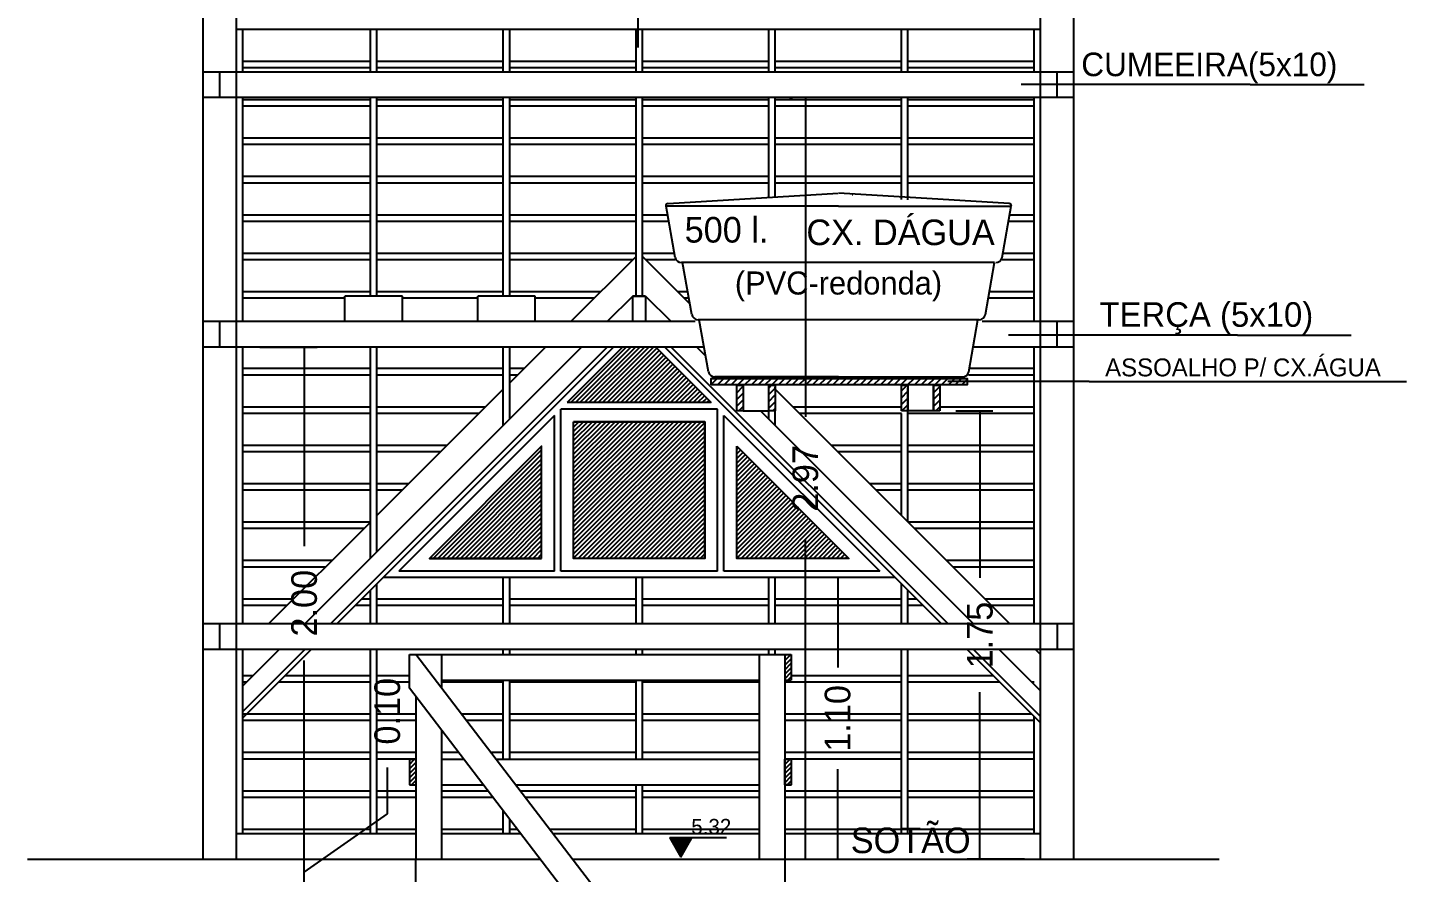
# Model space of a CAD drawing. Extents: x -74 to 202, y -59 to 73.
# Drawn here: x 3.16 to 8.54, y -2.6 to 0.7 of the extents above; entities that cross this region are included whole.
import ezdxf
from ezdxf.enums import TextEntityAlignment as Align

# ---------------------------------------------------------------- set-up
doc = ezdxf.new("R2010")
doc.units = 0
doc.layers.get('0').update_dxf_attribs({"linetype": 'CONTINUOUS'})
doc.layers.get('DEFPOINTS').update_dxf_attribs({"linetype": 'CONTINUOUS'})
for name, color, linetype in [('CONCRETO', 5, 'CONTINUOUS'), ('DIM', 244, 'CONTINUOUS'), ('EQUIPAMENTOS', 1, 'CONTINUOUS'), ('PAREDE', 7, 'CONTINUOUS'), ('PAREDECORTE', 3, 'CONTINUOUS'), ('TEXTO', 1, 'CONTINUOUS'), ('TEXTO2', 244, 'CONTINUOUS'), ('VIDROIN', 141, 'CONTINUOUS'), ('VISTAL', 30, 'CONTINUOUS'), ('VISTAP', 244, 'CONTINUOUS')]:
    doc.layers.add(name, color=color, linetype=linetype)
doc.dimstyles.get("Standard").update_dxf_attribs({"dimscale": 0, "dimtxt": 0.1, "dimasz": 0.12, "dimexe": 0.05, "dimexo": 0.0625, "dimgap": 0.09, "dimtad": 0, "dimzin": 0, "dimtxsty": 'STANDARD', "dimblk1": 'NONE', "dimblk2": 'NONE', "dimsah": 1, "dimcen": 0.09, "dimclrd": 244, "dimclre": 244, "dimclrt": 244, "dimazin": 3, "dimtfac": 1, "dimtdec": 4, "dimtofl": 0, "dimtmove": 0, "dimatfit": 3, "dimtolj": 1, "dimtzin": 0})

# ---------------------------------------------------------------- blocks, each defined once
blk = doc.blocks.new('*X25')
at = {"color": 0, "linetype": 'CONTINUOUS'}
for p, q in [((29.0929, 10.1602), (29.1172, 10.1844)), ((29.0929, 10.1778), (29.0995, 10.1844)), ((29.093, 10.1425), (29.1179, 10.1675)), ((29.093, 10.1248), (29.118, 10.1498)), ((29.093, 10.1072), (29.118, 10.1322)), ((29.093, 10.0895), (29.118, 10.1145)), ((29.1056, 10.0844), (29.118, 10.0968)), ((29.0934, 9.7717), (29.0969, 9.7752)), ((29.0934, 9.7541), (29.1146, 9.7752)), ((29.0935, 9.7364), (29.1184, 9.7614)), ((29.0935, 9.7188), (29.1184, 9.7437)), ((29.0935, 9.7011), (29.1185, 9.7261)), ((29.0935, 9.6834), (29.1185, 9.7084)), ((29.103, 9.6752), (29.1185, 9.6908))]:
    blk.add_line(p, q, dxfattribs=at)
blk = doc.blocks.new('*X31')
at = {"color": 0, "linetype": 'CONTINUOUS'}
for p, q in [((27.627, 9.7549), (27.6474, 9.7752)), ((27.627, 9.7726), (27.6297, 9.7752)), ((27.627, 9.7372), (27.652, 9.7622)), ((27.627, 9.7195), (27.652, 9.7445)), ((27.627, 9.7018), (27.652, 9.7268)), ((27.627, 9.6842), (27.652, 9.7092)), ((27.6357, 9.6752), (27.652, 9.6915))]:
    blk.add_line(p, q, dxfattribs=at)
blk = doc.blocks.new('*D134')
at = {"color": 244, "linetype": 'BYBLOCK'}
for p, q in [((4.5641, -2.3706), (4.5641, -2.1906)), ((4.2396, -2.5484), (4.2396, -2.3084)), ((4.2396, -2.5984), (4.5641, -2.3706)), ((4.0375, -2.5484), (4.2896, -2.5484)), ((4.2396, -2.6484), (4.2396, -2.5484)), ((4.2396, -2.6484), (4.2396, -2.6484))]:
    blk.add_line(p, q, dxfattribs=at)
at = {"layer": 'DEFPOINTS', "color": 0, "linetype": 'BYBLOCK'}
for p in [(3.975, -2.5484), (4.2396, -2.5484), (3.975, -2.6484)]:
    blk.add_point(p, dxfattribs=at)
at = {"color": 244, "linetype": 'BYBLOCK', "insert": (4.5641, -2.1006), "char_height": 0.1, "attachment_point": 4, "rotation": 90}
blk.add_mtext('\\A1;0.10', dxfattribs=at)
blk = doc.blocks.new('_NONE')
blk = doc.blocks.new('*X48')
at = {"color": 0, "linetype": 'CONTINUOUS'}
for p, q in [((27.9441, 11.168), (28.1605, 11.3844)), ((27.9618, 11.168), (28.1782, 11.3844)), ((27.9795, 11.168), (28.1959, 11.3844)), ((27.9972, 11.168), (28.2136, 11.3844)), ((28.0148, 11.168), (28.2312, 11.3844)), ((28.0325, 11.168), (28.2489, 11.3844)), ((28.0502, 11.168), (28.2666, 11.3844)), ((28.0679, 11.168), (28.2799, 11.3801)), ((28.0855, 11.168), (28.2888, 11.3712)), ((28.1032, 11.168), (28.2976, 11.3624)), ((28.1209, 11.168), (28.3064, 11.3536)), ((28.1386, 11.168), (28.3153, 11.3447)), ((28.1563, 11.168), (28.3241, 11.3359)), ((28.1739, 11.168), (28.333, 11.327)), ((28.1916, 11.168), (28.3418, 11.3182)), ((28.2093, 11.168), (28.3506, 11.3094)), ((28.227, 11.168), (28.3595, 11.3005)), ((28.2446, 11.168), (28.3683, 11.2917)), ((28.2623, 11.168), (28.3772, 11.2828)), ((28.28, 11.168), (28.386, 11.274)), ((28.2977, 11.168), (28.3948, 11.2652)), ((28.3154, 11.168), (28.4037, 11.2563)), ((28.333, 11.168), (28.4125, 11.2475)), ((28.3507, 11.168), (28.4213, 11.2387)), ((28.3684, 11.168), (28.4302, 11.2298)), ((28.3861, 11.168), (28.439, 11.221)), ((28.4037, 11.168), (28.4479, 11.2121)), ((28.4214, 11.168), (28.4567, 11.2033)), ((28.4391, 11.168), (28.4655, 11.1945)), ((28.4568, 11.168), (28.4744, 11.1856)), ((28.4745, 11.168), (28.4832, 11.1768)), ((27.9549, 10.7191), (28.3287, 11.093)), ((27.9549, 10.7368), (28.3111, 11.093)), ((27.9549, 10.7545), (28.2934, 11.093)), ((27.9549, 10.7722), (28.2757, 11.093)), ((27.9549, 10.7899), (28.258, 11.093)), ((27.9549, 10.8075), (28.2404, 11.093)), ((27.9549, 10.8252), (28.2227, 11.093)), ((27.9549, 10.8429), (28.205, 11.093)), ((27.9549, 10.8606), (28.1873, 11.093)), ((27.9549, 10.8782), (28.1696, 11.093)), ((27.9549, 10.8959), (28.152, 11.093)), ((27.9549, 10.9136), (28.1343, 11.093)), ((27.9549, 10.9313), (28.1166, 11.093)), ((27.9549, 10.949), (28.0989, 11.093)), ((27.9549, 10.9666), (28.0813, 11.093)), ((27.9549, 10.9843), (28.0636, 11.093)), ((27.9549, 11.002), (28.0459, 11.093)), ((27.9549, 11.0197), (28.0282, 11.093)), ((27.9549, 11.0373), (28.0105, 11.093)), ((27.9549, 11.055), (27.9929, 11.093)), ((27.9549, 11.0727), (27.9752, 11.093)), ((27.9549, 11.0904), (27.9575, 11.093)), ((27.9549, 10.7015), (28.3464, 11.093)), ((27.9549, 10.6838), (28.3641, 11.093)), ((27.9549, 10.6661), (28.3818, 11.093)), ((27.9549, 10.6484), (28.3995, 11.093)), ((27.9549, 10.6308), (28.4171, 11.093)), ((27.9549, 10.6131), (28.4348, 11.093)), ((27.9549, 10.5954), (28.4525, 11.093)), ((27.9549, 10.5777), (28.467, 11.0898)), ((27.9549, 10.56), (28.467, 11.0722)), ((27.9722, 10.5597), (28.467, 11.0545)), ((27.9899, 10.5597), (28.467, 11.0368)), ((28.0076, 10.5597), (28.467, 11.0191)), ((28.0253, 10.5597), (28.467, 11.0015)), ((28.592, 10.985), (28.5981, 10.9912)), ((27.4065, 10.5597), (27.8299, 10.9831)), ((27.4242, 10.5597), (27.8299, 10.9654)), ((27.4419, 10.5597), (27.8299, 10.9477)), ((28.0429, 10.5597), (28.467, 10.9838)), ((28.0606, 10.5597), (28.467, 10.9661)), ((28.0783, 10.5597), (28.467, 10.9484)), ((28.592, 10.9674), (28.607, 10.9823)), ((28.592, 10.9497), (28.6158, 10.9735)), ((28.592, 10.932), (28.6246, 10.9647)), ((28.592, 10.9143), (28.6335, 10.9558)), ((28.592, 10.8966), (28.6423, 10.947)), ((28.592, 10.879), (28.6512, 10.9381)), ((27.4596, 10.5597), (27.8299, 10.93)), ((27.4772, 10.5597), (27.8299, 10.9123)), ((27.4949, 10.5597), (27.8299, 10.8947)), ((28.096, 10.5597), (28.467, 10.9307)), ((28.1136, 10.5597), (28.467, 10.9131)), ((28.1313, 10.5597), (28.467, 10.8954)), ((28.149, 10.5597), (28.467, 10.8777)), ((28.592, 10.8613), (28.66, 10.9293)), ((28.592, 10.8436), (28.6688, 10.9205)), ((28.592, 10.8259), (28.6777, 10.9116)), ((28.592, 10.8083), (28.6865, 10.9028)), ((28.592, 10.7906), (28.6954, 10.8939)), ((28.592, 10.7729), (28.7042, 10.8851)), ((27.5126, 10.5597), (27.8299, 10.877)), ((27.5303, 10.5597), (27.8299, 10.8593)), ((27.548, 10.5597), (27.8299, 10.8416)), ((27.5656, 10.5597), (27.8299, 10.824)), ((28.1667, 10.5597), (28.467, 10.86)), ((28.1844, 10.5597), (28.467, 10.8424)), ((28.202, 10.5597), (28.467, 10.8247)), ((28.592, 10.7552), (28.713, 10.8763)), ((28.592, 10.7375), (28.7219, 10.8674)), ((28.592, 10.7199), (28.7307, 10.8586)), ((28.592, 10.7022), (28.7395, 10.8497)), ((28.592, 10.6845), (28.7484, 10.8409)), ((28.592, 10.6668), (28.7572, 10.8321)), ((28.592, 10.6492), (28.7661, 10.8232)), ((27.5833, 10.5597), (27.8299, 10.8063)), ((27.601, 10.5597), (27.8299, 10.7886)), ((27.6187, 10.5597), (27.8299, 10.7709)), ((28.2197, 10.5597), (28.467, 10.807)), ((28.2374, 10.5597), (28.467, 10.7893)), ((28.2551, 10.5597), (28.467, 10.7716)), ((28.592, 10.6315), (28.7749, 10.8144)), ((28.592, 10.6138), (28.7837, 10.8056)), ((28.592, 10.5961), (28.7926, 10.7967)), ((28.592, 10.5784), (28.8014, 10.7879)), ((28.592, 10.5608), (28.8103, 10.779)), ((28.6086, 10.5597), (28.8191, 10.7702)), ((27.6363, 10.5597), (27.8299, 10.7532)), ((27.654, 10.5597), (27.8299, 10.7356)), ((27.6717, 10.5597), (27.8299, 10.7179)), ((28.2727, 10.5597), (28.467, 10.754)), ((28.2904, 10.5597), (28.467, 10.7363)), ((28.3081, 10.5597), (28.467, 10.7186)), ((28.6263, 10.5597), (28.8279, 10.7614)), ((28.644, 10.5597), (28.8368, 10.7525)), ((28.6616, 10.5597), (28.8456, 10.7437)), ((28.6793, 10.5597), (28.8545, 10.7348)), ((28.697, 10.5597), (28.8633, 10.726)), ((28.7147, 10.5597), (28.8721, 10.7172)), ((27.6894, 10.5597), (27.8299, 10.7002)), ((27.7071, 10.5597), (27.8299, 10.6825)), ((27.7247, 10.5597), (27.8299, 10.6649)), ((28.3258, 10.5597), (28.467, 10.7009)), ((28.3434, 10.5597), (28.467, 10.6833)), ((28.3611, 10.5597), (28.467, 10.6656)), ((28.7324, 10.5597), (28.881, 10.7083)), ((28.75, 10.5597), (28.8898, 10.6995)), ((28.7677, 10.5597), (28.8986, 10.6906)), ((28.7854, 10.5597), (28.9075, 10.6818)), ((28.8031, 10.5597), (28.9163, 10.673)), ((28.8207, 10.5597), (28.9252, 10.6641)), ((27.7424, 10.5597), (27.8299, 10.6472)), ((27.7601, 10.5597), (27.8299, 10.6295)), ((27.7778, 10.5597), (27.8299, 10.6118)), ((28.3788, 10.5597), (28.467, 10.6479)), ((28.3965, 10.5597), (28.467, 10.6302)), ((28.4142, 10.5597), (28.467, 10.6125)), ((28.8384, 10.5597), (28.934, 10.6553)), ((28.8561, 10.5597), (28.9428, 10.6465)), ((28.8738, 10.5597), (28.9517, 10.6376)), ((28.8915, 10.5597), (28.9605, 10.6288)), ((28.9091, 10.5597), (28.9694, 10.6199)), ((28.9268, 10.5597), (28.9782, 10.6111)), ((27.7954, 10.5597), (27.8299, 10.5941)), ((27.8131, 10.5597), (27.8299, 10.5765)), ((28.4318, 10.5597), (28.467, 10.5949)), ((28.4495, 10.5597), (28.467, 10.5772)), ((28.9445, 10.5597), (28.987, 10.6023)), ((28.9622, 10.5597), (28.9959, 10.5934)), ((28.9798, 10.5597), (29.0047, 10.5846)), ((28.9975, 10.5597), (29.0136, 10.5757)), ((29.0152, 10.5597), (29.0224, 10.5669))]:
    blk.add_line(p, q, dxfattribs=at)
blk = doc.blocks.new('*D166')
at = {"color": 244, "linetype": 'BYBLOCK'}
for p, q in [((6.4848, -1.4481), (6.2727, -1.4481)), ((6.3227, -1.4481), (6.3227, -1.7999)), ((6.3227, -2.5484), (6.3227, -2.1966)), ((6.1795, -2.5484), (6.3727, -2.5484))]:
    blk.add_line(p, q, dxfattribs=at)
at = {"layer": 'DEFPOINTS', "color": 0, "linetype": 'BYBLOCK'}
for p in [(6.3227, -1.4481), (6.5473, -1.4481), (6.117, -2.5484)]:
    blk.add_point(p, dxfattribs=at)
at = {"color": 244, "linetype": 'BYBLOCK', "insert": (6.3227, -1.9983), "char_height": 0.1, "attachment_point": 5, "rotation": 90}
blk.add_mtext('\\A1;1.10', dxfattribs=at)
blk = doc.blocks.new('*D165')
at = {"color": 244, "linetype": 'BYBLOCK'}
for p, q in [((6.7842, -0.797), (6.9283, -0.797)), ((6.8783, -0.797), (6.8783, -1.4494)), ((6.8783, -2.5484), (6.8783, -1.896)), ((7.0525, -2.5484), (6.8283, -2.5484))]:
    blk.add_line(p, q, dxfattribs=at)
at = {"layer": 'DEFPOINTS', "color": 0, "linetype": 'BYBLOCK'}
for p in [(6.7217, -0.797), (6.8783, -0.797), (7.115, -2.5484)]:
    blk.add_point(p, dxfattribs=at)
at = {"color": 244, "linetype": 'BYBLOCK', "insert": (6.8783, -1.6727), "char_height": 0.1, "attachment_point": 5, "rotation": 90}
blk.add_mtext('\\A1;1.75', dxfattribs=at)
blk = doc.blocks.new('*D164')
at = {"color": 244, "linetype": 'BYBLOCK'}
for p, q in [((6.1343, 0.4266), (6.1468, 0.4266)), ((6.1968, 0.4266), (6.1968, -0.8209)), ((6.1968, -2.5484), (6.1968, -1.3009))]:
    blk.add_line(p, q, dxfattribs=at)
at = {"layer": 'DEFPOINTS', "color": 0, "linetype": 'BYBLOCK'}
for p in [(6.1968, 0.4266), (6.1968, 0.4266), (6.1968, -2.5484)]:
    blk.add_point(p, dxfattribs=at)
at = {"color": 244, "linetype": 'BYBLOCK', "insert": (6.1968, -1.0609), "char_height": 0.1, "attachment_point": 5, "rotation": 90}
blk.add_mtext('\\A1;2.97', dxfattribs=at)
blk = doc.blocks.new('*X112')
at = {"color": 0, "linetype": 'CONTINUOUS'}
for p, q in [((28.4915, 11.2293), (28.515, 11.2528)), ((28.5165, 11.2278), (28.5415, 11.2528)), ((28.543, 11.2278), (28.568, 11.2528)), ((28.5696, 11.2278), (28.5946, 11.2528)), ((28.5917, 11.2234), (28.5942, 11.2258)), ((28.5917, 11.1969), (28.6167, 11.2219)), ((28.5961, 11.2278), (28.6211, 11.2528)), ((28.6226, 11.2278), (28.6476, 11.2528)), ((28.6491, 11.2278), (28.6741, 11.2528)), ((28.6756, 11.2278), (28.7006, 11.2528)), ((28.7021, 11.2278), (28.7271, 11.2528)), ((28.7167, 11.2158), (28.7267, 11.2258)), ((28.7167, 11.1893), (28.7417, 11.2143)), ((28.7287, 11.2278), (28.7537, 11.2528)), ((28.7552, 11.2278), (28.7802, 11.2528)), ((28.7817, 11.2278), (28.8067, 11.2528)), ((28.8082, 11.2278), (28.8332, 11.2528)), ((28.8347, 11.2278), (28.8597, 11.2528)), ((28.8612, 11.2278), (28.8862, 11.2528)), ((28.8878, 11.2278), (28.9128, 11.2528)), ((28.9143, 11.2278), (28.9393, 11.2528)), ((28.9408, 11.2278), (28.9658, 11.2528)), ((28.9673, 11.2278), (28.9923, 11.2528)), ((28.9938, 11.2278), (29.0188, 11.2528)), ((29.0203, 11.2278), (29.0453, 11.2528)), ((29.0469, 11.2278), (29.0719, 11.2528)), ((29.0734, 11.2278), (29.0984, 11.2528)), ((29.0999, 11.2278), (29.1249, 11.2528)), ((29.1264, 11.2278), (29.1514, 11.2528)), ((29.1529, 11.2278), (29.1779, 11.2528)), ((29.1794, 11.2278), (29.2044, 11.2528)), ((29.206, 11.2278), (29.231, 11.2528)), ((29.2325, 11.2278), (29.2575, 11.2528)), ((29.235, 11.2038), (29.2571, 11.2258)), ((29.235, 11.1773), (29.26, 11.2023)), ((29.259, 11.2278), (29.284, 11.2528)), ((29.2855, 11.2278), (29.3105, 11.2528)), ((29.312, 11.2278), (29.337, 11.2528)), ((29.3385, 11.2278), (29.3635, 11.2528)), ((29.36, 11.2227), (29.3631, 11.2258)), ((29.36, 11.1962), (29.385, 11.2212)), ((29.3651, 11.2278), (29.3901, 11.2528)), ((29.3916, 11.2278), (29.4166, 11.2528)), ((29.4181, 11.2278), (29.4431, 11.2528)), ((29.4446, 11.2278), (29.4696, 11.2528)), ((29.4711, 11.2278), (29.4915, 11.2481)), ((28.5917, 11.1704), (28.6167, 11.1954)), ((28.5917, 11.1439), (28.6167, 11.1689)), ((28.7167, 11.1628), (28.7417, 11.1878)), ((28.7167, 11.1363), (28.7417, 11.1613)), ((29.235, 11.1508), (29.26, 11.1758)), ((29.2366, 11.1258), (29.26, 11.1493)), ((29.36, 11.1697), (29.385, 11.1947)), ((29.36, 11.1432), (29.385, 11.1682)), ((28.6002, 11.1258), (28.6167, 11.1424)), ((28.7328, 11.1258), (28.7417, 11.1348)), ((29.3692, 11.1258), (29.385, 11.1417))]:
    blk.add_line(p, q, dxfattribs=at)
blk = doc.blocks.new('*D167')
at = {"color": 244, "linetype": 'BYBLOCK'}
for p, q in [((4.0659, -0.5484), (4.2896, -0.5484)), ((4.2396, -0.5484), (4.2396, -1.3251)), ((4.2396, -2.5484), (4.2396, -1.7718)), ((4.0659, -2.5484), (4.2896, -2.5484))]:
    blk.add_line(p, q, dxfattribs=at)
at = {"layer": 'DEFPOINTS', "color": 0, "linetype": 'BYBLOCK'}
for p in [(4.0034, -0.5484), (4.2396, -0.5484), (4.0034, -2.5484)]:
    blk.add_point(p, dxfattribs=at)
at = {"color": 244, "linetype": 'BYBLOCK', "insert": (4.2396, -1.5484), "char_height": 0.1, "attachment_point": 5, "rotation": 90}
blk.add_mtext('\\A1;2.00', dxfattribs=at)
blk = doc.blocks.new('*X190')
at = {"color": 0, "linetype": 'CONTINUOUS'}
for p, q in [((4.2826, -8.3657), (4.2837, -8.3647)), ((4.2833, -8.3668), (4.2854, -8.3647)), ((4.2839, -8.368), (4.2872, -8.3647)), ((4.2846, -8.3691), (4.289, -8.3647)), ((4.2852, -8.3702), (4.2907, -8.3647)), ((4.2859, -8.3713), (4.2925, -8.3647)), ((4.2865, -8.3724), (4.2943, -8.3647)), ((4.2872, -8.3736), (4.296, -8.3647)), ((4.2878, -8.3747), (4.2978, -8.3647)), ((4.2885, -8.3758), (4.2996, -8.3647)), ((4.2891, -8.3769), (4.3013, -8.3647)), ((4.2898, -8.3781), (4.3031, -8.3647)), ((4.2904, -8.3792), (4.3049, -8.3647)), ((4.2911, -8.3803), (4.3066, -8.3647)), ((4.2917, -8.3814), (4.3084, -8.3647)), ((4.2924, -8.3825), (4.3102, -8.3647)), ((4.293, -8.3837), (4.3119, -8.3647)), ((4.2936, -8.3848), (4.3137, -8.3647)), ((4.2943, -8.3859), (4.3155, -8.3647)), ((4.2949, -8.387), (4.3172, -8.3647)), ((4.2956, -8.3881), (4.319, -8.3647)), ((4.2962, -8.3893), (4.3208, -8.3647)), ((4.2969, -8.3904), (4.3225, -8.3647)), ((4.2975, -8.3915), (4.3243, -8.3647)), ((4.2982, -8.3926), (4.3261, -8.3647)), ((4.2988, -8.3937), (4.3278, -8.3647)), ((4.2995, -8.3949), (4.3296, -8.3647)), ((4.3001, -8.396), (4.3314, -8.3647)), ((4.3008, -8.3971), (4.3331, -8.3647)), ((4.3014, -8.3982), (4.3349, -8.3647)), ((4.3021, -8.3993), (4.3367, -8.3647)), ((4.3027, -8.4005), (4.3385, -8.3647)), ((4.3034, -8.4016), (4.3402, -8.3647)), ((4.304, -8.4027), (4.342, -8.3647)), ((4.3046, -8.4038), (4.3438, -8.3647)), ((4.3053, -8.405), (4.3455, -8.3647)), ((4.3059, -8.4061), (4.3473, -8.3647)), ((4.3066, -8.4072), (4.3491, -8.3647)), ((4.3072, -8.4083), (4.3508, -8.3647)), ((4.3079, -8.4094), (4.3526, -8.3647)), ((4.3085, -8.4106), (4.3544, -8.3647)), ((4.3092, -8.4117), (4.3561, -8.3647)), ((4.3098, -8.4128), (4.3579, -8.3647)), ((4.3105, -8.4139), (4.3597, -8.3647)), ((4.3111, -8.415), (4.3614, -8.3647)), ((4.3118, -8.4162), (4.3632, -8.3647)), ((4.3124, -8.4173), (4.365, -8.3647)), ((4.3131, -8.4184), (4.3667, -8.3647)), ((4.3137, -8.4195), (4.3685, -8.3647)), ((4.3144, -8.4206), (4.3665, -8.3685)), ((4.315, -8.4218), (4.3641, -8.3727)), ((4.3156, -8.4229), (4.3617, -8.3769)), ((4.3163, -8.424), (4.3592, -8.3811)), ((4.3169, -8.4251), (4.3568, -8.3852)), ((4.3176, -8.4262), (4.3544, -8.3894)), ((4.3182, -8.4274), (4.352, -8.3936)), ((4.3189, -8.4285), (4.3496, -8.3978)), ((4.3195, -8.4296), (4.3472, -8.402)), ((4.3202, -8.4307), (4.3447, -8.4062)), ((4.3208, -8.4318), (4.3423, -8.4103)), ((4.3215, -8.433), (4.3399, -8.4145)), ((4.3221, -8.4341), (4.3375, -8.4187)), ((4.3228, -8.4352), (4.3351, -8.4229)), ((4.3234, -8.4363), (4.3327, -8.4271)), ((4.3241, -8.4375), (4.3303, -8.4313)), ((4.3247, -8.4386), (4.3278, -8.4354)), ((4.3254, -8.4397), (4.3254, -8.4396))]:
    blk.add_line(p, q, dxfattribs=at)

msp = doc.modelspace()

# ---------------------------------------------------------------- linework, layer by layer
at = {"layer": 'CONCRETO', "color": 5, "linetype": 'CONTINUOUS'}
for p, q in [((3.15903, -2.54842), (4.67502, -2.54842)), ((4.67502, -2.64842), (4.67502, -2.54842)), ((6.11702, -2.54842), (7.81258, -2.54842)), ((6.11702, -2.64842), (6.11702, -2.54842))]:
    msp.add_line(p, q, dxfattribs=at)
at = {"layer": 'DIM', "linetype": 'CONTINUOUS'}
msp.add_lwpolyline([(6.59672, -0.797), (6.59672, -0.707)], dxfattribs=at)
at = {"layer": 'EQUIPAMENTOS', "color": 244, "linetype": 'CONTINUOUS'}
for p, q in [((6.32628, 0.00309), (5.65116, 0.00309)), ((5.68797, -0.19738), (5.65237, 0.00309)), ((5.66055, 0.01292), (6.32507, 0.05333)), ((6.32628, 0.00309), (7.00141, 0.00309)), ((6.99201, 0.01292), (6.3275, 0.05333)), ((6.96459, -0.19738), (7.00019, 0.00309)), ((6.09672, -0.21801), (5.71259, -0.21801)), ((5.75302, -0.42068), (5.71703, -0.21801)), ((6.93554, -0.21801), (6.09672, -0.21801)), ((6.89955, -0.42068), (6.93554, -0.21801)), ((6.87493, -0.44131), (5.77763, -0.44131)), ((5.81808, -0.64408), (5.78207, -0.44131)), ((6.83449, -0.64408), (6.87049, -0.44131)), ((6.32628, -0.66471), (5.84269, -0.66471)), ((6.32628, -0.66471), (6.80987, -0.66471)), ((6.72172, -0.797), (6.69672, -0.797))]:
    msp.add_line(p, q, dxfattribs=at)
at = {"layer": 'EQUIPAMENTOS', "color": 30, "linetype": 'CONTINUOUS'}
for p, q in [((3.97502, -2.44842), (4.67502, -2.44842)), ((4.77502, -2.44842), (5.08498, -2.44842)), ((5.21092, -2.44842), (6.01678, -2.44842)), ((6.11678, -2.44842), (7.11502, -2.44842)), ((5.28748, -2.54842), (6.01702, -2.54842)), ((6.1169, -2.54842), (6.11702, -2.54842))]:
    msp.add_line(p, q, dxfattribs=at)
at = {"layer": 'EQUIPAMENTOS', "color": 244, "linetype": 'CONTINUOUS'}
for points in [[(5.82819, -0.69507), (5.82819, -0.67007), (6.82819, -0.67007), (6.82819, -0.69507)], [(5.92842, -0.797), (5.92842, -0.697), (5.95342, -0.697), (5.95342, -0.797)], [(6.05342, -0.797), (6.05342, -0.697), (6.07842, -0.697), (6.07842, -0.797)], [(6.57172, -0.797), (6.57172, -0.697), (6.59672, -0.697), (6.59672, -0.797)]]:
    msp.add_lwpolyline(points, close=True, dxfattribs=at)
for points in [[(6.69672, -0.797), (6.69672, -0.697), (6.72172, -0.697), (6.72172, -0.797)], [(6.69672, -0.697), (6.69672, -0.797)]]:
    msp.add_lwpolyline(points, dxfattribs=at)
for centre, radius, start, end in [((5.66116, 0.00294), 0.01, 93.47954, 180), ((6.99141, 0.00294), 0.01, 0, 86.52046), ((5.71259, -0.19301), 0.025, 190.06944, 270), ((6.93998, -0.19301), 0.025, 270, 349.93056), ((5.77763, -0.41631), 0.025, 190.06944, 270), ((6.87493, -0.41631), 0.025, 270, 349.93056), ((5.84269, -0.63971), 0.025, 190.06944, 270), ((6.80987, -0.63971), 0.025, 270, 349.93056)]:
    msp.add_arc(centre, radius, start, end, dxfattribs=at)
at = {"layer": 'EQUIPAMENTOS', "color": 30, "linetype": 'CONTINUOUS'}
for centre in [(6.3803, 0.03667), (6.38152, 0.03667)]:
    msp.add_arc(centre, 0.01, 86.52046, 93.47954, dxfattribs=at)
at = {"layer": 'PAREDE', "color": 244, "linetype": 'CONTINUOUS'}
for p, q in [((4.65002, -1.74845), (6.14092, -1.74845)), ((4.77502, -1.74845), (4.77502, -1.87907)), ((6.01674, -2.54842), (6.01702, -1.74845)), ((6.11592, -1.74845), (6.1169, -2.54842)), ((6.14092, -1.74842), (6.14105, -1.84845)), ((6.14092, -1.74845), (6.14105, -1.84845)), ((4.77502, -1.84845), (6.01684, -1.84845)), ((6.11605, -1.84845), (6.14105, -1.84845)), ((4.67502, -1.91295), (4.67502, -2.54842)), ((4.77502, -2.04357), (4.77502, -2.54842)), ((4.65002, -2.15762), (4.67502, -2.15762)), ((4.65002, -2.15762), (4.65002, -2.25762)), ((4.77502, -2.15762), (4.86234, -2.15762)), ((4.98828, -2.15762), (6.01688, -2.15762)), ((6.11642, -2.15762), (6.14142, -2.15762)), ((6.14142, -2.15762), (6.14154, -2.25762)), ((6.14142, -2.15762), (6.14154, -2.25762)), ((4.65002, -2.25762), (4.67502, -2.25762)), ((4.77502, -2.25762), (4.9389, -2.25762)), ((5.06484, -2.25762), (6.01684, -2.25762)), ((6.11654, -2.25762), (6.14154, -2.25762)), ((6.01674, -2.54842), (6.1169, -2.54842))]:
    msp.add_line(p, q, dxfattribs=at)
msp.add_lwpolyline([(6.11642, -2.15762), (6.14142, -2.15762), (6.14154, -2.25762), (6.11654, -2.25762)], close=True, dxfattribs=at)
at = {"layer": 'PAREDECORTE', "color": 3, "linetype": 'CONTINUOUS'}
for p, q in [((3.84502, -2.54842), (3.84502, 0.843)), ((3.97502, -2.01582), (3.97502, 0.843)), ((7.11502, -2.54842), (7.11502, 0.843)), ((7.24502, -2.54842), (7.24502, 0.843)), ((3.97502, -2.54842), (3.97502, -2.01582))]:
    msp.add_line(p, q, dxfattribs=at)
at = {"layer": 'TEXTO2', "color": 30, "linetype": 'CONTINUOUS'}
for p, q in [((7.93332, 0.47801), (7.46833, 0.47801)), ((7.93332, 0.47801), (8.37809, 0.47801)), ((7.88359, -0.50123), (7.41861, -0.50123)), ((7.88359, -0.50123), (8.32837, -0.50123))]:
    msp.add_line(p, q, dxfattribs=at)
at = {"layer": 'TEXTO2', "linetype": 'CONTINUOUS'}
for p, q in [((5.66686, -2.46553), (5.71017, -2.54053)), ((5.8882, -2.46553), (5.66686, -2.46553)), ((5.71017, -2.54053), (5.75347, -2.46553))]:
    msp.add_line(p, q, dxfattribs=at)
at = {"layer": 'VISTAL', "linetype": 'CONTINUOUS'}
for p, q in [((5.54273, 0.79124), (5.54273, 0.62235)), ((7.11502, 0.693), (3.97502, 0.693)), ((4.49842, 0.568), (4.00002, 0.568)), ((4.49842, 0.543), (4.00002, 0.543)), ((5.01672, 0.568), (4.52342, 0.568)), ((5.01672, 0.543), (4.52342, 0.543)), ((5.53512, 0.568), (5.04172, 0.568)), ((5.53512, 0.543), (5.04172, 0.543)), ((6.05342, 0.568), (5.56012, 0.568)), ((6.05342, 0.543), (5.56012, 0.543)), ((6.57172, 0.568), (6.07842, 0.568)), ((6.57172, 0.543), (6.07842, 0.543)), ((7.09002, 0.568), (6.59672, 0.568)), ((7.09002, 0.543), (6.59672, 0.543)), ((7.24502, 0.52658), (3.84502, 0.52658)), ((7.46833, 0.47801), (7.03898, 0.47801)), ((7.24502, 0.42658), (3.84502, 0.42658)), ((4.49842, 0.418), (4.00002, 0.418)), ((4.49842, 0.393), (4.00002, 0.393)), ((5.01672, 0.418), (4.52342, 0.418)), ((5.01672, 0.393), (4.52342, 0.393)), ((5.53512, 0.418), (5.04172, 0.418)), ((5.53512, 0.393), (5.04172, 0.393)), ((6.05342, 0.418), (5.56012, 0.418)), ((6.05342, 0.393), (5.56012, 0.393)), ((6.57172, 0.418), (6.07842, 0.418)), ((6.57172, 0.393), (6.07842, 0.393)), ((7.09002, 0.418), (6.59672, 0.418)), ((7.09002, 0.393), (6.59672, 0.393)), ((4.49842, 0.268), (4.00002, 0.268)), ((4.49842, 0.243), (4.00002, 0.243)), ((5.01672, 0.268), (4.52342, 0.268)), ((5.01672, 0.243), (4.52342, 0.243)), ((5.53512, 0.268), (5.04172, 0.268)), ((5.53512, 0.243), (5.04172, 0.243)), ((6.05342, 0.268), (5.56012, 0.268)), ((6.05342, 0.243), (5.56012, 0.243)), ((6.57172, 0.268), (6.07842, 0.268)), ((6.57172, 0.243), (6.07842, 0.243)), ((7.09002, 0.268), (6.59672, 0.268)), ((7.09002, 0.243), (6.59672, 0.243)), ((4.49842, 0.118), (4.00002, 0.118)), ((5.01672, 0.118), (4.52342, 0.118)), ((5.53512, 0.118), (5.04172, 0.118)), ((6.05342, 0.118), (5.56012, 0.118)), ((6.57172, 0.118), (6.07842, 0.118)), ((7.09002, 0.118), (6.59672, 0.118)), ((4.49842, 0.093), (4.00002, 0.093)), ((5.01672, 0.093), (4.52342, 0.093)), ((5.53512, 0.093), (5.04172, 0.093)), ((6.05342, 0.093), (5.56012, 0.093)), ((6.57172, 0.093), (6.07842, 0.093)), ((7.09002, 0.093), (6.59672, 0.093)), ((4.49842, -0.032), (4.00002, -0.032)), ((5.01672, -0.032), (4.52342, -0.032)), ((5.53512, -0.032), (5.04172, -0.032)), ((5.65683, -0.032), (5.56012, -0.032)), ((7.09002, -0.032), (6.99574, -0.032)), ((4.49842, -0.057), (4.00002, -0.057)), ((5.01672, -0.057), (4.52342, -0.057)), ((5.53512, -0.057), (5.04172, -0.057)), ((5.66127, -0.057), (5.56012, -0.057)), ((7.09002, -0.057), (6.9913, -0.057)), ((4.49842, -0.182), (4.00002, -0.182)), ((4.49842, -0.207), (4.00002, -0.207)), ((5.01672, -0.182), (4.52342, -0.182)), ((5.01672, -0.207), (4.52342, -0.207)), ((5.53512, -0.182), (5.04172, -0.182)), ((5.52262, -0.207), (5.04172, -0.207)), ((5.53512, -0.1945), (5.2812, -0.44842)), ((5.68347, -0.182), (5.56012, -0.182)), ((5.56012, -0.1945), (5.74367, -0.37805)), ((5.68791, -0.207), (5.57262, -0.207)), ((7.09002, -0.207), (6.96466, -0.207)), ((7.09002, -0.182), (6.9691, -0.182)), ((4.49842, -0.332), (4.00002, -0.332)), ((4.39842, -0.357), (4.00002, -0.357)), ((4.62342, -0.34842), (4.39842, -0.34842)), ((5.01672, -0.332), (4.52342, -0.332)), ((4.91672, -0.357), (4.62342, -0.357)), ((5.14172, -0.34842), (4.91672, -0.34842)), ((5.39762, -0.332), (5.04172, -0.332)), ((5.37262, -0.357), (5.14172, -0.357)), ((5.52262, -0.34842), (5.42262, -0.44842)), ((5.57262, -0.34842), (5.52262, -0.34842)), ((5.57262, -0.34842), (5.67262, -0.44842)), ((5.73549, -0.332), (5.69762, -0.332)), ((5.73993, -0.357), (5.72262, -0.357)), ((7.09002, -0.357), (6.91263, -0.357)), ((7.09002, -0.332), (6.91707, -0.332)), ((5.76596, -0.44842), (3.84502, -0.44842)), ((7.24502, -0.44842), (6.8866, -0.44842)), ((7.41861, -0.50123), (6.98926, -0.50123)), ((5.79932, -0.54842), (3.84502, -0.54842)), ((5.32262, -0.54842), (4.24291, -1.62813)), ((5.42262, -0.54842), (4.34291, -1.62813)), ((5.44762, -0.54842), (4.36791, -1.62813)), ((5.1812, -0.54842), (5.04172, -0.6879)), ((5.48297, -0.54842), (5.26656, -0.76483)), ((5.61226, -0.54842), (5.82868, -0.76483)), ((5.64762, -0.54842), (6.72733, -1.62813)), ((5.67262, -0.54842), (6.75233, -1.62813)), ((5.77262, -0.54842), (5.80508, -0.58088)), ((7.24502, -0.54842), (6.85325, -0.54842)), ((4.49842, -0.632), (4.00002, -0.632)), ((5.01672, -0.632), (4.52342, -0.632)), ((5.09762, -0.632), (5.04172, -0.632)), ((7.09002, -0.632), (6.83841, -0.632)), ((4.49842, -0.657), (4.00002, -0.657)), ((5.01672, -0.657), (4.52342, -0.657)), ((5.07262, -0.657), (5.04172, -0.657)), ((7.30415, -0.68284), (6.75261, -0.68284)), ((7.09002, -0.657), (6.83378, -0.657)), ((7.30415, -0.68284), (8.54369, -0.68284)), ((5.01672, -0.7129), (4.52342, -1.2062)), ((6.07842, -0.7128), (6.59672, -1.2311)), ((4.49842, -0.782), (4.00002, -0.782)), ((4.49842, -0.807), (4.00002, -0.807)), ((4.94762, -0.782), (4.52342, -0.782)), ((4.92262, -0.807), (4.52342, -0.807)), ((5.85368, -0.78983), (5.24156, -0.78983)), ((5.82868, -0.76483), (5.26656, -0.76483)), ((5.95342, -0.797), (6.05342, -0.797)), ((6.0212, -0.797), (6.85233, -1.62813)), ((6.57172, -0.782), (6.14762, -0.782)), ((6.57172, -0.807), (6.17262, -0.807)), ((6.69672, -0.797), (6.59672, -0.797)), ((7.09002, -0.807), (6.59672, -0.807)), ((7.09002, -0.782), (6.72172, -0.782)), ((5.21656, -0.81483), (4.60826, -1.42313)), ((5.80368, -0.83983), (5.29156, -0.83983)), ((5.87868, -0.81483), (6.48698, -1.42313)), ((4.49842, -0.932), (4.00002, -0.932)), ((4.49842, -0.957), (4.00002, -0.957)), ((4.79762, -0.932), (4.52342, -0.932)), ((4.77262, -0.957), (4.52342, -0.957)), ((5.16656, -0.93554), (4.72897, -1.37313)), ((5.92868, -0.93554), (6.36626, -1.37313)), ((6.57172, -0.932), (6.29762, -0.932)), ((6.57172, -0.957), (6.32262, -0.957)), ((7.09002, -0.932), (6.59672, -0.932)), ((7.09002, -0.957), (6.59672, -0.957)), ((4.49842, -1.082), (4.00002, -1.082)), ((4.49842, -1.107), (4.00002, -1.107)), ((4.64762, -1.082), (4.52342, -1.082)), ((4.62262, -1.107), (4.52342, -1.107)), ((6.57172, -1.082), (6.44762, -1.082)), ((6.57172, -1.107), (6.47262, -1.107)), ((7.09002, -1.082), (6.59672, -1.082)), ((7.09002, -1.107), (6.59672, -1.107)), ((4.49842, -1.232), (4.00002, -1.232)), ((4.49842, -1.2312), (4.10149, -1.62813)), ((6.59672, -1.2311), (6.99375, -1.62813)), ((7.09002, -1.232), (6.59672, -1.232)), ((4.47262, -1.257), (4.00002, -1.257)), ((7.09002, -1.257), (6.62262, -1.257)), ((4.34762, -1.382), (4.00002, -1.382)), ((5.16656, -1.37313), (4.72897, -1.37313)), ((5.80368, -1.37313), (5.29156, -1.37313)), ((6.36626, -1.37313), (5.92868, -1.37313)), ((7.09002, -1.382), (6.74762, -1.382)), ((4.32262, -1.407), (4.00002, -1.407)), ((6.54733, -1.44813), (4.54791, -1.44813)), ((5.21656, -1.42313), (4.60826, -1.42313)), ((5.85368, -1.42313), (5.24156, -1.42313)), ((6.48698, -1.42313), (5.87868, -1.42313)), ((7.09002, -1.407), (6.77262, -1.407)), ((4.19762, -1.532), (4.00002, -1.532)), ((4.17262, -1.557), (4.00002, -1.557)), ((4.49842, -1.557), (4.43904, -1.557)), ((4.49842, -1.532), (4.46404, -1.532)), ((5.01672, -1.532), (4.52342, -1.532)), ((5.01672, -1.557), (4.52342, -1.557)), ((5.53512, -1.532), (5.04172, -1.532)), ((5.53512, -1.557), (5.04172, -1.557)), ((6.05342, -1.532), (5.56012, -1.532)), ((6.05342, -1.557), (5.56012, -1.557)), ((6.57172, -1.532), (6.07842, -1.532)), ((6.57172, -1.557), (6.07842, -1.557)), ((6.6312, -1.532), (6.59672, -1.532)), ((6.6562, -1.557), (6.59672, -1.557)), ((7.09002, -1.532), (6.89762, -1.532)), ((7.09002, -1.557), (6.92262, -1.557)), ((3.84502, -1.62813), (7.24502, -1.62813)), ((3.84502, -1.72813), (7.24502, -1.72813)), ((4.14291, -1.72813), (4.00002, -1.87102)), ((4.00149, -1.72813), (4.00002, -1.7296)), ((4.24291, -1.72813), (4.00002, -1.97102)), ((4.26791, -1.72813), (4.00002, -1.99602)), ((6.82733, -1.72813), (7.11502, -2.01582)), ((6.85233, -1.72813), (7.11502, -1.99082)), ((6.95233, -1.72813), (7.11502, -1.89082)), ((7.09375, -1.72813), (7.11502, -1.7494)), ((4.03904, -1.832), (4.00002, -1.832)), ((4.01404, -1.857), (4.00002, -1.857)), ((4.49842, -1.857), (4.13904, -1.857)), ((4.49842, -1.832), (4.16404, -1.832)), ((4.65002, -1.832), (4.52342, -1.832)), ((4.65002, -1.857), (4.52342, -1.857)), ((5.01672, -1.857), (4.77502, -1.857)), ((5.53512, -1.857), (5.04172, -1.857)), ((6.01698, -1.857), (5.56012, -1.857)), ((6.57172, -1.857), (6.11606, -1.857)), ((6.57172, -1.832), (6.14103, -1.832)), ((6.9312, -1.832), (6.59672, -1.832)), ((6.9562, -1.857), (6.59672, -1.857)), ((7.09002, -1.857), (7.0812, -1.857)), ((4.49842, -1.982), (4.00002, -1.982)), ((4.67502, -1.982), (4.52342, -1.982)), ((5.01672, -1.982), (4.85383, -1.982)), ((5.53512, -1.982), (5.04172, -1.982)), ((6.01694, -1.982), (5.56012, -1.982)), ((6.57172, -1.982), (6.11621, -1.982)), ((7.0812, -1.982), (6.59672, -1.982)), ((4.49842, -2.007), (4.00002, -2.007)), ((4.67502, -2.007), (4.52342, -2.007)), ((5.01672, -2.007), (4.87297, -2.007)), ((5.53512, -2.007), (5.04172, -2.007)), ((6.01693, -2.007), (5.56012, -2.007)), ((6.57172, -2.007), (6.11624, -2.007)), ((7.09002, -2.007), (6.59672, -2.007)), ((4.49842, -2.132), (4.00002, -2.132)), ((4.67502, -2.132), (4.52342, -2.132)), ((4.84272, -2.132), (4.77502, -2.132)), ((5.01672, -2.132), (4.96867, -2.132)), ((5.53512, -2.132), (5.04172, -2.132)), ((6.01689, -2.132), (5.56012, -2.132)), ((6.57172, -2.132), (6.11639, -2.132)), ((7.09002, -2.132), (6.59672, -2.132)), ((4.49842, -2.157), (4.00002, -2.157)), ((4.67502, -2.157), (4.52342, -2.157)), ((6.57172, -2.157), (6.1166, -2.157)), ((7.09002, -2.157), (6.59672, -2.157)), ((4.49842, -2.282), (4.00002, -2.282)), ((4.49842, -2.307), (4.00002, -2.307)), ((4.67502, -2.282), (4.52342, -2.282)), ((4.67502, -2.307), (4.52342, -2.307)), ((4.95757, -2.282), (4.77502, -2.282)), ((4.97671, -2.307), (4.77502, -2.307)), ((5.53512, -2.282), (5.08351, -2.282)), ((5.53512, -2.307), (5.10265, -2.307)), ((6.01683, -2.282), (5.56012, -2.282)), ((6.01683, -2.307), (5.56012, -2.307)), ((6.57172, -2.282), (6.11657, -2.282)), ((6.57172, -2.307), (6.1166, -2.307)), ((7.09002, -2.282), (6.59672, -2.282)), ((7.09002, -2.307), (6.59672, -2.307)), ((4.49842, -2.432), (4.00002, -2.432)), ((4.67502, -2.432), (4.52342, -2.432)), ((5.01672, -2.432), (4.77502, -2.432)), ((5.07241, -2.432), (5.04172, -2.432)), ((5.53512, -2.432), (5.19835, -2.432)), ((6.01678, -2.432), (5.56012, -2.432)), ((6.57172, -2.432), (6.11676, -2.432)), ((7.09002, -2.432), (6.59672, -2.432)), ((4.77502, -2.54842), (5.16154, -2.54842))]:
    msp.add_line(p, q, dxfattribs=at)
at = {"layer": 'VISTAL', "color": 30, "linetype": 'CONTINUOUS'}
for p, q in [((4.00002, 0.52658), (4.00002, 0.693)), ((4.49842, 0.52658), (4.49842, 0.693)), ((4.52342, 0.52658), (4.52342, 0.693)), ((5.01672, 0.52658), (5.01672, 0.693)), ((5.04172, 0.52658), (5.04172, 0.693)), ((5.53512, 0.52658), (5.53512, 0.693)), ((5.56012, 0.52658), (5.56012, 0.693)), ((6.05342, 0.52658), (6.05342, 0.693)), ((6.07842, 0.52658), (6.07842, 0.693)), ((6.57172, 0.52658), (6.57172, 0.693)), ((6.59672, 0.52658), (6.59672, 0.693)), ((7.09002, 0.52658), (7.09002, 0.693)), ((3.91002, 0.42658), (3.91002, 0.52658)), ((7.18002, 0.42658), (7.18002, 0.52658)), ((4.00002, -0.44842), (4.00002, 0.42658)), ((4.49842, -0.34842), (4.49842, 0.42658)), ((4.52342, -0.34842), (4.52342, 0.42658)), ((5.01672, -0.34842), (5.01672, 0.42658)), ((5.04172, -0.34842), (5.04172, 0.42658)), ((5.53512, -0.34842), (5.53512, 0.42658)), ((5.56012, -0.34842), (5.56012, 0.42658)), ((6.05342, 0.03681), (6.05342, 0.42658)), ((6.07842, 0.03833), (6.07842, 0.42658)), ((6.57172, 0.02848), (6.57172, 0.42658)), ((6.59672, 0.02696), (6.59672, 0.42658)), ((7.09002, -0.44842), (7.09002, 0.42658)), ((4.39842, -0.44842), (4.39842, -0.34842)), ((4.62342, -0.44842), (4.62342, -0.34842)), ((4.91672, -0.44842), (4.91672, -0.34842)), ((5.14172, -0.44842), (5.14172, -0.34842)), ((3.91002, -0.54842), (3.91002, -0.44842)), ((7.18002, -0.54842), (7.18002, -0.44842)), ((4.00002, -1.62813), (4.00002, -0.54842)), ((4.49842, -1.37262), (4.49842, -0.54842)), ((4.52342, -1.34762), (4.52342, -0.54842)), ((5.01672, -0.85432), (5.01672, -0.54842)), ((5.04172, -0.82932), (5.04172, -0.54842)), ((7.09002, -1.62813), (7.09002, -0.54842)), ((6.05342, -0.82922), (6.05342, -0.70507)), ((6.07842, -0.707), (6.07842, -0.70507)), ((5.24156, -1.42313), (5.24156, -0.78983)), ((5.85368, -1.42313), (5.85368, -0.78983)), ((6.07842, -0.85422), (6.07842, -0.797)), ((6.57172, -1.2061), (6.57172, -0.807)), ((6.59672, -1.2311), (6.59672, -0.797)), ((5.21656, -1.42313), (5.21656, -0.81483)), ((5.29156, -1.37313), (5.29156, -0.83983)), ((5.80368, -1.37313), (5.80368, -0.83983)), ((5.87868, -1.42313), (5.87868, -0.81483)), ((5.16656, -1.37313), (5.16656, -0.93554)), ((5.92868, -1.37313), (5.92868, -0.93554)), ((5.01672, -1.62813), (5.01672, -1.44813)), ((5.04172, -1.62813), (5.04172, -1.44813)), ((5.53512, -1.62813), (5.53512, -1.44813)), ((5.56012, -1.62813), (5.56012, -1.44813)), ((6.05342, -1.62813), (6.05342, -1.44813)), ((6.07842, -1.62813), (6.07842, -1.44813)), ((4.49842, -1.62813), (4.49842, -1.49762)), ((4.52342, -1.62813), (4.52342, -1.47262)), ((6.57172, -1.62813), (6.57172, -1.47252)), ((6.59672, -1.62813), (6.59672, -1.49752)), ((3.91002, -1.7294), (3.91002, -1.6294)), ((7.18132, -1.7294), (7.18132, -1.6294)), ((4.00002, -1.99082), (4.00002, -1.72813)), ((4.49842, -2.44842), (4.49842, -1.72813)), ((4.52342, -2.44842), (4.52342, -1.72813)), ((5.01672, -1.74845), (5.01672, -1.72813)), ((5.04172, -1.74845), (5.04172, -1.72813)), ((5.53512, -1.74845), (5.53512, -1.72813)), ((5.56012, -1.74845), (5.56012, -1.72813)), ((6.05342, -1.74845), (6.05342, -1.72813)), ((6.07842, -1.74845), (6.07842, -1.72813)), ((6.57172, -2.44842), (6.57172, -1.72813)), ((6.59672, -2.44842), (6.59672, -1.72813)), ((5.01672, -2.15762), (5.01672, -1.84845)), ((5.04172, -2.15762), (5.04172, -1.84845)), ((5.53512, -2.15762), (5.53512, -1.84845)), ((5.56012, -2.15762), (5.56012, -1.84845)), ((4.00002, -2.44842), (4.00002, -1.99082)), ((7.09002, -2.44842), (7.09002, -1.99082)), ((5.53512, -2.44842), (5.53512, -2.25762)), ((5.56012, -2.44842), (5.56012, -2.25762)), ((5.01672, -2.44842), (5.01672, -2.35926)), ((5.04172, -2.44842), (5.04172, -2.39192)), ((5.29002, -2.55173), (5.29002, -2.54842))]:
    msp.add_line(p, q, dxfattribs=at)
at = {"layer": 'VISTAL', "linetype": 'CONTINUOUS'}
msp.add_lwpolyline([(5.57262, -0.34842), (5.57262, -0.44842), (5.52262, -0.44842), (5.52262, -0.34842)], close=True, dxfattribs=at)
at = {"layer": 'VISTAL', "color": 30, "linetype": 'CONTINUOUS'}
for points in [[(5.29156, -0.83983), (5.80368, -0.83983), (5.80368, -1.37313), (5.29156, -1.37313)], [(5.16656, -1.37313), (5.16656, -0.93554), (4.72897, -1.37313)], [(5.92868, -0.93554), (6.36626, -1.37313), (5.92868, -1.37313)]]:
    msp.add_lwpolyline(points, close=True, dxfattribs=at)
at = {"layer": 'VISTAP', "color": 244, "linetype": 'CONTINUOUS'}
for p, q in [((4.65002, -1.8803), (4.65002, -1.74845)), ((4.67502, -2.54842), (4.77502, -2.54842))]:
    msp.add_line(p, q, dxfattribs=at)
at = {"layer": 'VISTAP', "linetype": 'CONTINUOUS'}
for p, q in [((6.41502, -4.02115), (4.67502, -1.74845)), ((5.97832, -3.61526), (4.65002, -1.8803))]:
    msp.add_line(p, q, dxfattribs=at)

# ---------------------------------------------------------------- block references
at = {"layer": 'EQUIPAMENTOS', "color": 244, "linetype": 'CONTINUOUS'}
msp.add_blockref('*X112', (-22.66331, -11.92285), dxfattribs=at)
at = {"layer": 'PAREDE', "color": 244, "linetype": 'CONTINUOUS'}
for name in ['*X25', '*X31']:
    msp.add_blockref(name, (-22.97699, -11.93285), dxfattribs=at)
at = {"layer": 'TEXTO2', "linetype": 'CONTINUOUS'}
msp.add_blockref('*X190', (1.3848, 5.89919), dxfattribs=at)
at = {"layer": 'VIDROIN', "color": 141, "linetype": 'CONTINUOUS'}
msp.add_blockref('*X48', (-22.66331, -11.93285), dxfattribs=at)

# ---------------------------------------------------------------- texts
at = {"layer": 'DIM', "linetype": 'CONTINUOUS'}
for s, height, p in [('500 l.', 0.1, (5.88863, -0.08768)), ('CX. DÁGUA', 0.1, (6.56823, -0.08736)), ('(PVC-redonda)', 0.09, (6.32576, -0.30873))]:
    msp.add_text(s, height=height, dxfattribs=at).set_placement(p, align=Align.MIDDLE)
at = {"layer": 'TEXTO', "color": 1, "linetype": 'CONTINUOUS'}
msp.add_text('SOTÃO', height=0.1, dxfattribs=at).set_placement((6.60778, -2.46165), align=Align.MIDDLE)
at = {"layer": 'TEXTO2', "color": 244, "linetype": 'CONTINUOUS'}
for s, height, p in [('CUMEEIRA(5x10)', 0.09216, (7.2741, 0.51037)), ('TERÇA (5x10)', 0.096, (7.34512, -0.46863))]:
    msp.add_text(s, height=height, dxfattribs=at).set_placement(p)
msp.add_text('ASSOALHO P/ CX.ÁGUA', height=0.07, dxfattribs=at).set_placement((7.90547, -0.61864), align=Align.MIDDLE)
at = {"layer": 'TEXTO2', "linetype": 'CONTINUOUS'}
msp.add_text('5.32', height=0.06, dxfattribs=at).set_placement((5.82904, -2.42097), align=Align.MIDDLE)

# ---------------------------------------------------------------- dimensions: what is measured, and where the dimension line sits
at = {"layer": 'DIM', "linetype": 'CONTINUOUS'}
dim = msp.add_linear_dim(base=(6.1968311205, 0.4265793394), p1=(6.1968311205, -2.5484206606), p2=(6.1968311205, 0.4265793394), angle=90, dimstyle='STANDARD', override={"dimse1": 1}, dxfattribs=at)
dim.commit()
dim.dimension.update_dxf_attribs({"geometry": '*D164', "text_midpoint": (6.1968311205, -1.0609206606)})
for base, p1, p2, angle, picture, middle in [((4.23957, -0.54842), (4.00335, -2.54842), (4.00335, -0.54842), 90, '*D167', (4.23957, -1.54842)), ((6.87831, -0.797), (7.11502, -2.54842), (6.72172, -0.797), 90, '*D165', (6.87831, -1.67271)), ((6.32273, -1.44813), (6.11702, -2.54842), (6.54733, -1.44813), 270, '*D166', (6.32273, -1.99828))]:
    dim = msp.add_linear_dim(base=base, p1=p1, p2=p2, angle=angle, dimstyle='STANDARD', dxfattribs=at)
    dim.commit()
    dim.dimension.update_dxf_attribs({"geometry": picture, "text_midpoint": middle})
dim = msp.add_linear_dim(base=(4.23957, -2.54842), p1=(3.97502, -2.64842), p2=(3.97502, -2.54842), angle=90, dimstyle='STANDARD', override={"dimse1": 1}, dxfattribs=at)
dim.commit()
dim.dimension.update_dxf_attribs({"geometry": '*D134', "text_midpoint": (4.56409, -2.10057), "dimtype": 160})

doc.saveas('drawing.dxf')
